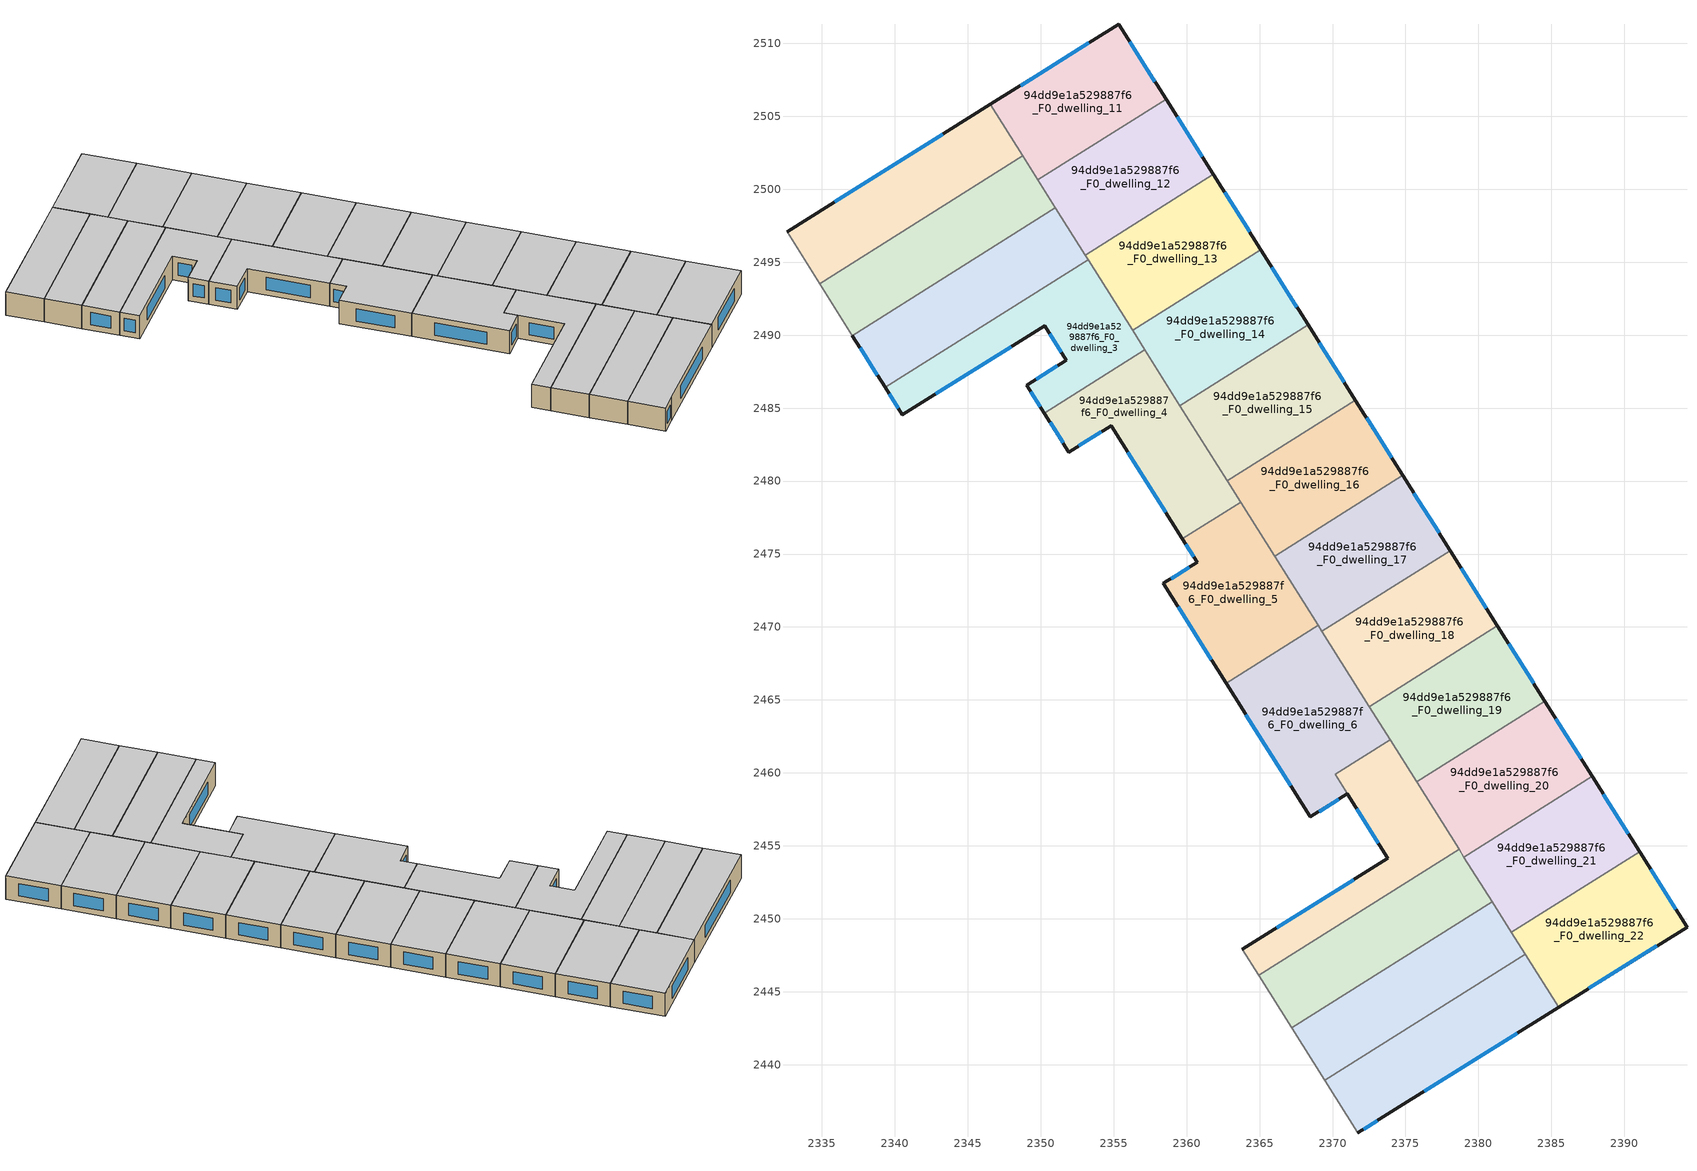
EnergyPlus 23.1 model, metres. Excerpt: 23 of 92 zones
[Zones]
94dd9e1a529887f6_F0_dwelling_0
 floor ground (EU_floor_Construction): 2346.55,2505.82 2348.77,2502.29 2334.86,2493.53 2332.61,2497.11 z0
 wall outside (EU_wall_Construction): 2346.55,2505.82 2332.61,2497.11 z0:3
 wall to 94dd9e1a529887f6_F0_dwelling_1 (EU_wall_Construction): 2334.86,2493.53 2348.77,2502.29 z0:3
 wall adiabatic (EU_wall_Construction): 2332.61,2497.11 2334.86,2493.53 z0:3
 wall to 94dd9e1a529887f6_F0_dwelling_11 (EU_wall_Construction): 2348.77,2502.29 2346.55,2505.82 z0:3
 window (EU_Window_Construction): 2343.27,2503.77 2335.88,2499.15 z0.7:2.3
 ceiling to 94dd9e1a529887f6_F1_dwelling_0 (EU_floor_Construction): 2348.77,2502.29 2346.55,2505.82 2332.61,2497.11 2334.86,2493.53 z3
94dd9e1a529887f6_F0_dwelling_1
 floor ground (EU_floor_Construction): 2348.77,2502.29 2351.01,2498.73 2337.09,2489.98 2334.86,2493.53 z0
 wall to 94dd9e1a529887f6_F0_dwelling_2 (EU_wall_Construction): 2337.09,2489.98 2351.01,2498.73 z0:3
 wall adiabatic (EU_wall_Construction): 2334.86,2493.53 2337.09,2489.98 z0:3
 wall to 94dd9e1a529887f6_F0_dwelling_12 (EU_wall_Construction): 2351.01,2498.73 2349.8,2500.65 z0:3
 wall to 94dd9e1a529887f6_F0_dwelling_11 (EU_wall_Construction): 2349.8,2500.65 2348.77,2502.28 z0:3
 ceiling to 94dd9e1a529887f6_F1_dwelling_1 (EU_floor_Construction): 2351.01,2498.73 2348.77,2502.29 2334.86,2493.53 2337.09,2489.98 z3
94dd9e1a529887f6_F0_dwelling_10
 floor ground (EU_floor_Construction): 2383.21,2447.55 2385.49,2443.93 2373.47,2436.43 2371.74,2435.32 2369.48,2438.92 z0
 wall outside (EU_wall_Construction): 2371.74,2435.32 2373.47,2436.43 2385.49,2443.93 z0:3
 wall adiabatic (EU_wall_Construction): 2369.48,2438.92 2371.74,2435.32 z0:3
 wall to 94dd9e1a529887f6_F0_dwelling_9 (EU_wall_Construction): 2383.21,2447.55 2369.48,2438.92 z0:3
 wall to 94dd9e1a529887f6_F0_dwelling_22 (EU_wall_Construction): 2385.49,2443.93 2383.21,2447.55 z0:3
 window (EU_Window_Construction): 2376.29,2438.19 2382.67,2442.17 / 2372.15,2435.58 2373.07,2436.17 z0.7:2.3
 ceiling to 94dd9e1a529887f6_F1_dwelling_10 (EU_floor_Construction): 2385.49,2443.93 2383.21,2447.55 2369.48,2438.92 2371.74,2435.32 2373.47,2436.43 z3
94dd9e1a529887f6_F0_dwelling_11
 floor ground (EU_floor_Construction): 2355.35,2511.32 2358.59,2506.18 2349.8,2500.65 2346.55,2505.82 z0
 wall outside (EU_wall_Construction): 2358.59,2506.18 2355.35,2511.32 2346.55,2505.82 z0:3
 wall to 94dd9e1a529887f6_F0_dwelling_12 (EU_wall_Construction): 2349.8,2500.65 2358.59,2506.18 z0:3
 window (EU_Window_Construction): 2353.28,2510.03 2348.61,2507.11 / 2357.83,2507.39 2356.11,2510.11 z0.7:2.3
 ceiling to 94dd9e1a529887f6_F1_dwelling_11 (EU_floor_Construction): 2358.59,2506.18 2355.35,2511.32 2346.55,2505.82 2349.8,2500.65 z3
94dd9e1a529887f6_F0_dwelling_12
 floor ground (EU_floor_Construction): 2358.59,2506.18 2361.83,2501.02 2353.04,2495.49 2349.8,2500.65 z0
 wall outside (EU_wall_Construction): 2361.83,2501.02 2358.59,2506.18 z0:3
 wall to 94dd9e1a529887f6_F0_dwelling_13 (EU_wall_Construction): 2353.04,2495.49 2361.83,2501.02 z0:3
 wall to 94dd9e1a529887f6_F0_dwelling_2 (EU_wall_Construction): 2351.01,2498.73 2353.05,2495.49 z0:3
 window (EU_Window_Construction): 2361.07,2502.23 2359.35,2504.97 z0.7:2.3
 ceiling to 94dd9e1a529887f6_F1_dwelling_12 (EU_floor_Construction): 2361.83,2501.02 2358.59,2506.18 2349.8,2500.65 2353.04,2495.49 z3
94dd9e1a529887f6_F0_dwelling_13
 floor ground (EU_floor_Construction): 2361.83,2501.02 2365.08,2495.86 2356.29,2490.33 2353.04,2495.49 z0
 wall outside (EU_wall_Construction): 2365.08,2495.86 2361.83,2501.02 z0:3
 wall to 94dd9e1a529887f6_F0_dwelling_14 (EU_wall_Construction): 2356.29,2490.33 2365.08,2495.86 z0:3
 wall to 94dd9e1a529887f6_F0_dwelling_3 (EU_wall_Construction): 2353.24,2495.18 2356.29,2490.33 z0:3
 wall to 94dd9e1a529887f6_F0_dwelling_2 (EU_wall_Construction): 2353.05,2495.49 2353.24,2495.18 z0:3
 window (EU_Window_Construction): 2364.32,2497.07 2362.6,2499.81 z0.7:2.3
 ceiling to 94dd9e1a529887f6_F1_dwelling_13 (EU_floor_Construction): 2365.08,2495.86 2361.83,2501.02 2353.04,2495.49 2356.29,2490.33 z3
94dd9e1a529887f6_F0_dwelling_14
 floor ground (EU_floor_Construction): 2365.08,2495.86 2368.32,2490.71 2359.54,2485.17 2356.29,2490.33 z0
 wall outside (EU_wall_Construction): 2368.32,2490.71 2365.08,2495.86 z0:3
 wall to 94dd9e1a529887f6_F0_dwelling_15 (EU_wall_Construction): 2359.54,2485.17 2368.32,2490.71 z0:3
 wall to 94dd9e1a529887f6_F0_dwelling_4 (EU_wall_Construction): 2357.14,2488.99 2359.54,2485.17 z0:3
 wall to 94dd9e1a529887f6_F0_dwelling_3 (EU_wall_Construction): 2356.29,2490.33 2357.14,2488.99 z0:3
 window (EU_Window_Construction): 2367.56,2491.92 2365.84,2494.65 z0.7:2.3
 ceiling to 94dd9e1a529887f6_F1_dwelling_14 (EU_floor_Construction): 2368.32,2490.71 2365.08,2495.86 2356.29,2490.33 2359.54,2485.17 z3
94dd9e1a529887f6_F0_dwelling_15
 floor ground (EU_floor_Construction): 2368.32,2490.71 2371.57,2485.55 2362.78,2480.02 2359.54,2485.17 z0
 wall outside (EU_wall_Construction): 2371.57,2485.55 2368.32,2490.71 z0:3
 wall to 94dd9e1a529887f6_F0_dwelling_16 (EU_wall_Construction): 2362.78,2480.02 2371.57,2485.55 z0:3
 wall to 94dd9e1a529887f6_F0_dwelling_4 (EU_wall_Construction): 2359.54,2485.17 2362.78,2480.02 z0:3
 window (EU_Window_Construction): 2370.81,2486.76 2369.09,2489.5 z0.7:2.3
 ceiling to 94dd9e1a529887f6_F1_dwelling_15 (EU_floor_Construction): 2371.57,2485.55 2368.32,2490.71 2359.54,2485.17 2362.78,2480.02 z3
94dd9e1a529887f6_F0_dwelling_16
 floor ground (EU_floor_Construction): 2371.57,2485.55 2374.82,2480.39 2366.03,2474.86 2362.78,2480.02 z0
 wall outside (EU_wall_Construction): 2374.82,2480.39 2371.57,2485.55 z0:3
 wall to 94dd9e1a529887f6_F0_dwelling_17 (EU_wall_Construction): 2366.03,2474.86 2374.82,2480.39 z0:3
 wall to 94dd9e1a529887f6_F0_dwelling_5 (EU_wall_Construction): 2363.7,2478.55 2366.03,2474.86 z0:3
 wall to 94dd9e1a529887f6_F0_dwelling_4 (EU_wall_Construction): 2362.78,2480.02 2363.7,2478.55 z0:3
 window (EU_Window_Construction): 2374.05,2481.6 2372.33,2484.34 z0.7:2.3
 ceiling to 94dd9e1a529887f6_F1_dwelling_16 (EU_floor_Construction): 2374.82,2480.39 2371.57,2485.55 2362.78,2480.02 2366.03,2474.86 z3
94dd9e1a529887f6_F0_dwelling_17
 floor ground (EU_floor_Construction): 2374.82,2480.39 2378.06,2475.23 2369.27,2469.7 2366.03,2474.86 z0
 wall outside (EU_wall_Construction): 2378.06,2475.23 2374.82,2480.39 z0:3
 wall to 94dd9e1a529887f6_F0_dwelling_18 (EU_wall_Construction): 2369.27,2469.7 2378.06,2475.23 z0:3
 wall to 94dd9e1a529887f6_F0_dwelling_6 (EU_wall_Construction): 2369.01,2470.12 2369.27,2469.7 z0:3
 wall to 94dd9e1a529887f6_F0_dwelling_5 (EU_wall_Construction): 2366.03,2474.86 2369.01,2470.12 z0:3
 window (EU_Window_Construction): 2377.3,2476.44 2375.58,2479.18 z0.7:2.3
 ceiling to 94dd9e1a529887f6_F1_dwelling_17 (EU_floor_Construction): 2378.06,2475.23 2374.82,2480.39 2366.03,2474.86 2369.27,2469.7 z3
94dd9e1a529887f6_F0_dwelling_18
 floor ground (EU_floor_Construction): 2378.06,2475.23 2381.31,2470.08 2372.52,2464.55 2369.27,2469.7 z0
 wall outside (EU_wall_Construction): 2381.31,2470.08 2378.06,2475.23 z0:3
 wall to 94dd9e1a529887f6_F0_dwelling_19 (EU_wall_Construction): 2372.52,2464.55 2381.31,2470.08 z0:3
 wall to 94dd9e1a529887f6_F0_dwelling_6 (EU_wall_Construction): 2369.27,2469.7 2372.52,2464.55 z0:3
 window (EU_Window_Construction): 2380.54,2471.29 2378.82,2474.02 z0.7:2.3
 ceiling to 94dd9e1a529887f6_F1_dwelling_18 (EU_floor_Construction): 2381.31,2470.08 2378.06,2475.23 2369.27,2469.7 2372.52,2464.55 z3
94dd9e1a529887f6_F0_dwelling_19
 floor ground (EU_floor_Construction): 2381.31,2470.08 2384.55,2464.92 2375.76,2459.39 2372.52,2464.55 z0
 wall outside (EU_wall_Construction): 2384.55,2464.92 2381.31,2470.08 z0:3
 wall to 94dd9e1a529887f6_F0_dwelling_20 (EU_wall_Construction): 2375.76,2459.39 2384.55,2464.92 z0:3
 wall to 94dd9e1a529887f6_F0_dwelling_7 (EU_wall_Construction): 2373.95,2462.27 2375.76,2459.39 z0:3
 wall to 94dd9e1a529887f6_F0_dwelling_6 (EU_wall_Construction): 2372.52,2464.55 2373.95,2462.27 z0:3
 window (EU_Window_Construction): 2383.79,2466.13 2382.07,2468.87 z0.7:2.3
 ceiling to 94dd9e1a529887f6_F1_dwelling_19 (EU_floor_Construction): 2384.55,2464.92 2381.31,2470.08 2372.52,2464.55 2375.76,2459.39 z3
94dd9e1a529887f6_F0_dwelling_2
 floor ground (EU_floor_Construction): 2351.01,2498.73 2353.24,2495.18 2339.33,2486.42 2337.09,2489.98 z0
 wall outside (EU_wall_Construction): 2337.09,2489.98 2339.33,2486.42 z0:3
 wall to 94dd9e1a529887f6_F0_dwelling_3 (EU_wall_Construction): 2339.33,2486.42 2353.24,2495.18 z0:3
 window (EU_Window_Construction): 2337.62,2489.14 2338.8,2487.26 z0.7:2.3
 ceiling to 94dd9e1a529887f6_F1_dwelling_2 (EU_floor_Construction): 2353.24,2495.18 2351.01,2498.73 2337.09,2489.98 2339.33,2486.42 z3
94dd9e1a529887f6_F0_dwelling_20
 floor ground (EU_floor_Construction): 2384.55,2464.92 2387.8,2459.76 2379.01,2454.23 2375.76,2459.39 z0
 wall outside (EU_wall_Construction): 2387.8,2459.76 2384.55,2464.92 z0:3
 wall to 94dd9e1a529887f6_F0_dwelling_21 (EU_wall_Construction): 2379.01,2454.23 2387.8,2459.76 z0:3
 wall to 94dd9e1a529887f6_F0_dwelling_8 (EU_wall_Construction): 2378.68,2454.76 2379.01,2454.23 z0:3
 wall to 94dd9e1a529887f6_F0_dwelling_7 (EU_wall_Construction): 2375.76,2459.39 2378.68,2454.76 z0:3
 window (EU_Window_Construction): 2387.03,2460.97 2385.31,2463.71 z0.7:2.3
 ceiling to 94dd9e1a529887f6_F1_dwelling_20 (EU_floor_Construction): 2387.8,2459.76 2384.55,2464.92 2375.76,2459.39 2379.01,2454.23 z3
94dd9e1a529887f6_F0_dwelling_21
 floor ground (EU_floor_Construction): 2387.8,2459.76 2391.04,2454.61 2382.25,2449.07 2379.01,2454.23 z0
 wall outside (EU_wall_Construction): 2391.04,2454.61 2387.8,2459.76 z0:3
 wall to 94dd9e1a529887f6_F0_dwelling_22 (EU_wall_Construction): 2382.25,2449.07 2391.04,2454.61 z0:3
 wall to 94dd9e1a529887f6_F0_dwelling_9 (EU_wall_Construction): 2380.94,2451.16 2382.25,2449.07 z0:3
 wall to 94dd9e1a529887f6_F0_dwelling_8 (EU_wall_Construction): 2379.01,2454.23 2380.94,2451.16 z0:3
 window (EU_Window_Construction): 2390.28,2455.82 2388.56,2458.55 z0.7:2.3
 ceiling to 94dd9e1a529887f6_F1_dwelling_21 (EU_floor_Construction): 2391.04,2454.61 2387.8,2459.76 2379.01,2454.23 2382.25,2449.07 z3
94dd9e1a529887f6_F0_dwelling_22
 floor ground (EU_floor_Construction): 2391.04,2454.61 2394.3,2449.43 2385.49,2443.93 2382.25,2449.07 z0
 wall outside (EU_wall_Construction): 2385.49,2443.93 2394.3,2449.43 2391.04,2454.61 z0:3
 wall to 94dd9e1a529887f6_F0_dwelling_9 (EU_wall_Construction): 2382.25,2449.07 2383.21,2447.55 z0:3
 window (EU_Window_Construction): 2393.53,2450.65 2391.81,2453.39 / 2387.56,2445.22 2392.23,2448.14 z0.7:2.3
 ceiling to 94dd9e1a529887f6_F1_dwelling_22 (EU_floor_Construction): 2394.3,2449.43 2391.04,2454.61 2382.25,2449.07 2385.49,2443.93 z3
94dd9e1a529887f6_F0_dwelling_3
 floor ground (EU_floor_Construction): 2353.24,2495.18 2357.14,2488.99 2350.25,2484.66 2349.04,2486.58 2351.76,2488.29 2350.28,2490.65 2340.51,2484.54 2339.33,2486.42 z0
 wall outside (EU_wall_Construction): 2339.33,2486.42 2340.51,2484.54 2350.28,2490.65 2351.76,2488.29 2349.04,2486.58 2350.25,2484.66 z0:3
 wall to 94dd9e1a529887f6_F0_dwelling_4 (EU_wall_Construction): 2350.25,2484.66 2357.14,2488.99 z0:3
 window (EU_Window_Construction): 2342.8,2485.98 2347.98,2489.22 / 2339.61,2485.98 2340.23,2484.99 / 2349.32,2486.13 2349.96,2485.11 / 2351.12,2487.89 2349.68,2486.98 / 2350.62,2490.1 2351.41,2488.85 z0.7:2.3
 ceiling to 94dd9e1a529887f6_F1_dwelling_3 (EU_floor_Construction): 2357.14,2488.99 2353.24,2495.18 2339.33,2486.42 2340.51,2484.54 2350.28,2490.65 2351.76,2488.29 2349.04,2486.58 2350.25,2484.66 z3
94dd9e1a529887f6_F0_dwelling_4
 floor ground (EU_floor_Construction): 2357.14,2488.99 2363.7,2478.55 2359.71,2476.04 2354.83,2483.79 2351.93,2481.98 2350.25,2484.66 z0
 wall outside (EU_wall_Construction): 2350.25,2484.66 2351.93,2481.98 2354.83,2483.79 2359.71,2476.04 z0:3
 wall to 94dd9e1a529887f6_F0_dwelling_5 (EU_wall_Construction): 2359.71,2476.04 2363.7,2478.55 z0:3
 window (EU_Window_Construction): 2355.97,2481.97 2358.56,2477.86 / 2352.61,2482.41 2354.15,2483.37 / 2350.64,2484.03 2351.53,2482.61 z0.7:2.3
 ceiling to 94dd9e1a529887f6_F1_dwelling_4 (EU_floor_Construction): 2363.7,2478.55 2357.14,2488.99 2350.25,2484.66 2351.93,2481.98 2354.83,2483.79 2359.71,2476.04 z3
94dd9e1a529887f6_F0_dwelling_5
 floor ground (EU_floor_Construction): 2363.7,2478.55 2369.01,2470.12 2362.71,2466.15 2358.41,2472.98 2360.72,2474.43 2359.71,2476.04 z0
 wall outside (EU_wall_Construction): 2359.71,2476.04 2360.72,2474.43 2358.41,2472.98 2362.71,2466.15 z0:3
 wall to 94dd9e1a529887f6_F0_dwelling_6 (EU_wall_Construction): 2362.71,2466.15 2369.01,2470.12 z0:3
 window (EU_Window_Construction): 2359.42,2471.38 2361.7,2467.76 / 2360.18,2474.09 2358.95,2473.32 / 2359.95,2475.66 2360.48,2474.8 z0.7:2.3
 ceiling to 94dd9e1a529887f6_F1_dwelling_5 (EU_floor_Construction): 2369.01,2470.12 2363.7,2478.55 2359.71,2476.04 2360.72,2474.43 2358.41,2472.98 2362.71,2466.15 z3
94dd9e1a529887f6_F0_dwelling_6
 floor ground (EU_floor_Construction): 2369.01,2470.12 2373.95,2462.27 2370.19,2459.91 2373.79,2454.15 2371.02,2458.57 2368.48,2456.98 2362.71,2466.15 z0
 wall outside (EU_wall_Construction): 2362.71,2466.15 2368.48,2456.98 2371.02,2458.57 2373.79,2454.15 z0:3; 2373.79,2454.15,3 2373.79,2454.15,0 2373.79,2454.16,0
 wall to 94dd9e1a529887f6_F0_dwelling_7 (EU_wall_Construction): 2373.79,2454.16 2370.19,2459.91 2373.95,2462.27 z0:3
 window (EU_Window_Construction): 2371.67,2457.53 2373.14,2455.19 / 2369.08,2457.35 2370.43,2458.2 / 2364.06,2464 2367.13,2459.13 z0.7:2.3
 ceiling to 94dd9e1a529887f6_F1_dwelling_6 (EU_floor_Construction): 2373.79,2454.16 2370.19,2459.91 2373.95,2462.27 2369.01,2470.12 2362.71,2466.15 2368.48,2456.98 2371.02,2458.57 2373.79,2454.15 z3
94dd9e1a529887f6_F0_dwelling_7
 floor ground (EU_floor_Construction): 2373.95,2462.27 2378.68,2454.76 2364.95,2446.12 2363.82,2447.92 2373.79,2454.16 2370.19,2459.91 z0
 wall outside (EU_wall_Construction): 2373.79,2454.15 2363.82,2447.92 z0:3
 wall to 94dd9e1a529887f6_F0_dwelling_8 (EU_wall_Construction): 2364.95,2446.12 2378.68,2454.76 z0:3
 wall adiabatic (EU_wall_Construction): 2363.82,2447.92 2364.95,2446.12 z0:3
 window (EU_Window_Construction): 2371.45,2452.69 2366.16,2449.38 z0.7:2.3
 ceiling to 94dd9e1a529887f6_F1_dwelling_7 (EU_floor_Construction): 2378.68,2454.76 2373.95,2462.27 2370.19,2459.91 2373.79,2454.16 2363.82,2447.92 2364.95,2446.12 z3
94dd9e1a529887f6_F0_dwelling_8
 floor ground (EU_floor_Construction): 2378.68,2454.76 2380.94,2451.16 2367.22,2442.52 2364.95,2446.12 z0
 wall to 94dd9e1a529887f6_F0_dwelling_9 (EU_wall_Construction): 2367.22,2442.52 2380.94,2451.16 z0:3
 wall adiabatic (EU_wall_Construction): 2364.95,2446.12 2367.22,2442.52 z0:3
 ceiling to 94dd9e1a529887f6_F1_dwelling_8 (EU_floor_Construction): 2380.94,2451.16 2378.68,2454.76 2364.95,2446.12 2367.22,2442.52 z3
94dd9e1a529887f6_F0_dwelling_9
 floor ground (EU_floor_Construction): 2380.94,2451.16 2383.21,2447.55 2369.48,2438.92 2367.22,2442.52 z0
 wall adiabatic (EU_wall_Construction): 2367.22,2442.52 2369.48,2438.92 z0:3
 ceiling to 94dd9e1a529887f6_F1_dwelling_9 (EU_floor_Construction): 2383.21,2447.55 2380.94,2451.16 2367.22,2442.52 2369.48,2438.92 z3
[Building]
EU S2 Campaign: North Axis=0; Terrain=City; Solar Distribution=FullExterior
[Site:Location]
Budapest.Ferenc.Liszt.Intl.AP: Latitude=47.437; Longitude=19.256; Time Zone=1; Elevation=185
[SizingPeriod:WeatherFileDays]
AnnualSizingPeriod: Begin Month=1; Begin Day of Month=1; End Month=12; End Day of Month=31; Day of Week for Start Day=Monday; Use Weather File Daylight Saving Period=No; Use Weather File Rain and Snow Indicators=No
[MATERIAL]
EU_InternalMass_Material: Roughness=MediumRough; Thickness=0.1; Conductivity=1; Density=1800; Specific Heat=900; Thermal Absorptance=0.9; Solar Absorptance=0.7; Visible Absorptance=0.7
[MATERIAL:NOMASS] Roughness=MediumRough; Thermal Absorptance=0.9; Solar Absorptance=0.7; Visible Absorptance=0.7
Name | Thermal Resistance
EU_wall_NoMass | 0.832559
EU_floor_NoMass | 0.872794
[WINDOWMATERIAL:SIMPLEGLAZINGSYSTEM]
EU_Window_SimpleGlazing: UFactor=2.79869; Solar Heat Gain Coefficient=0.75; Visible Transmittance=0.75
[CONSTRUCTION]
EU_wall_Construction: EU_wall_NoMass
EU_floor_Construction: EU_floor_NoMass
EU_Window_Construction: EU_Window_SimpleGlazing
EU_InternalMass_Construction: EU_InternalMass_Material
[ZONE] Type=1; Multiplier=1; Ceiling Height=autocalculate; Floor Area=autocalculate; Part of Total Floor Area=Yes
Name | Volume
94dd9e1a529887f6_F0_dwelling_0 | 207.05
94dd9e1a529887f6_F0_dwelling_1 | 207.094
94dd9e1a529887f6_F0_dwelling_10 | 207.041
94dd9e1a529887f6_F0_dwelling_11 | 189.806
94dd9e1a529887f6_F0_dwelling_12; 94dd9e1a529887f6_F0_dwelling_13; 94dd9e1a529887f6_F0_dwelling_14; 94dd9e1a529887f6_F0_dwelling_18; 94dd9e1a529887f6_F0_dwelling_20; 94dd9e1a529887f6_F0_dwelling_21 | 189.828
94dd9e1a529887f6_F0_dwelling_15 | 189.785
94dd9e1a529887f6_F0_dwelling_16 | 189.836
94dd9e1a529887f6_F0_dwelling_17 | 189.809
94dd9e1a529887f6_F0_dwelling_19 | 189.819
94dd9e1a529887f6_F0_dwelling_2 | 207.069
94dd9e1a529887f6_F0_dwelling_22 | 189.812
94dd9e1a529887f6_F0_dwelling_3 | 207.04
94dd9e1a529887f6_F0_dwelling_4 | 207.059
94dd9e1a529887f6_F0_dwelling_5 | 207.07
94dd9e1a529887f6_F0_dwelling_6 | 221.274
94dd9e1a529887f6_F0_dwelling_7 | 192.786
94dd9e1a529887f6_F0_dwelling_8 | 207.08
94dd9e1a529887f6_F0_dwelling_9 | 207.063
[INTERNALMASS] Construction=EU_InternalMass_Construction
Name | Zone or ZoneList | Surface Area
94dd9e1a529887f6_F0_dwelling_0_EU_InternalMass | 94dd9e1a529887f6_F0_dwelling_0 | 69.0164
94dd9e1a529887f6_F0_dwelling_1_EU_InternalMass | 94dd9e1a529887f6_F0_dwelling_1 | 69.0314
94dd9e1a529887f6_F0_dwelling_2_EU_InternalMass | 94dd9e1a529887f6_F0_dwelling_2 | 69.023
94dd9e1a529887f6_F0_dwelling_3_EU_InternalMass | 94dd9e1a529887f6_F0_dwelling_3 | 69.013
94dd9e1a529887f6_F0_dwelling_4_EU_InternalMass | 94dd9e1a529887f6_F0_dwelling_4 | 69.0197
94dd9e1a529887f6_F0_dwelling_5_EU_InternalMass | 94dd9e1a529887f6_F0_dwelling_5 | 69.0231
94dd9e1a529887f6_F0_dwelling_6_EU_InternalMass | 94dd9e1a529887f6_F0_dwelling_6 | 73.7763
94dd9e1a529887f6_F0_dwelling_7_EU_InternalMass | 94dd9e1a529887f6_F0_dwelling_7 | 64.2572
94dd9e1a529887f6_F0_dwelling_8_EU_InternalMass | 94dd9e1a529887f6_F0_dwelling_8 | 69.0266
94dd9e1a529887f6_F0_dwelling_9_EU_InternalMass | 94dd9e1a529887f6_F0_dwelling_9 | 69.0209
94dd9e1a529887f6_F0_dwelling_10_EU_InternalMass | 94dd9e1a529887f6_F0_dwelling_10 | 69.0137
94dd9e1a529887f6_F0_dwelling_11_EU_InternalMass | 94dd9e1a529887f6_F0_dwelling_11 | 63.2688
94dd9e1a529887f6_F0_dwelling_12_EU_InternalMass | 94dd9e1a529887f6_F0_dwelling_12 | 63.2759
94dd9e1a529887f6_F0_dwelling_13_EU_InternalMass | 94dd9e1a529887f6_F0_dwelling_13 | 63.2759
94dd9e1a529887f6_F0_dwelling_14_EU_InternalMass | 94dd9e1a529887f6_F0_dwelling_14 | 63.2759
94dd9e1a529887f6_F0_dwelling_15_EU_InternalMass | 94dd9e1a529887f6_F0_dwelling_15 | 63.2618
94dd9e1a529887f6_F0_dwelling_16_EU_InternalMass | 94dd9e1a529887f6_F0_dwelling_16 | 63.2787
94dd9e1a529887f6_F0_dwelling_17_EU_InternalMass | 94dd9e1a529887f6_F0_dwelling_17 | 63.2699
94dd9e1a529887f6_F0_dwelling_18_EU_InternalMass | 94dd9e1a529887f6_F0_dwelling_18 | 63.2759
94dd9e1a529887f6_F0_dwelling_19_EU_InternalMass | 94dd9e1a529887f6_F0_dwelling_19 | 63.273
94dd9e1a529887f6_F0_dwelling_20_EU_InternalMass | 94dd9e1a529887f6_F0_dwelling_20 | 63.2759
94dd9e1a529887f6_F0_dwelling_21_EU_InternalMass | 94dd9e1a529887f6_F0_dwelling_21 | 63.2759
94dd9e1a529887f6_F0_dwelling_22_EU_InternalMass | 94dd9e1a529887f6_F0_dwelling_22 | 63.2707
[OTHEREQUIPMENT] Fuel Type=Electricity; Design Level Calculation Method=Watts/Area; Power per Zone Floor Area=1; Fraction Latent=0; Fraction Radiant=0; Fraction Lost=0; Carbon Dioxide Generation Rate=0; EndUse Subcategory=EU_Step8_InternalGains
Name | Zone or ZoneList or Space or SpaceList | Schedule
EU_Step8_InternalGain_94dd9e1a529887f6_F0_dwelling_0_f000 | 94dd9e1a529887f6_F0_dwelling_0 | EU_Step8_GainSchedule_94dd9e1a529887f6_F0_dwelling_0_f000
EU_Step8_InternalGain_94dd9e1a529887f6_F0_dwelling_1_f000 | 94dd9e1a529887f6_F0_dwelling_1 | EU_Step8_GainSchedule_94dd9e1a529887f6_F0_dwelling_1_f000
EU_Step8_InternalGain_94dd9e1a529887f6_F0_dwelling_2_f000 | 94dd9e1a529887f6_F0_dwelling_2 | EU_Step8_GainSchedule_94dd9e1a529887f6_F0_dwelling_2_f000
EU_Step8_InternalGain_94dd9e1a529887f6_F0_dwelling_3_f000 | 94dd9e1a529887f6_F0_dwelling_3 | EU_Step8_GainSchedule_94dd9e1a529887f6_F0_dwelling_3_f000
EU_Step8_InternalGain_94dd9e1a529887f6_F0_dwelling_4_f000 | 94dd9e1a529887f6_F0_dwelling_4 | EU_Step8_GainSchedule_94dd9e1a529887f6_F0_dwelling_4_f000
EU_Step8_InternalGain_94dd9e1a529887f6_F0_dwelling_5_f000 | 94dd9e1a529887f6_F0_dwelling_5 | EU_Step8_GainSchedule_94dd9e1a529887f6_F0_dwelling_5_f000
EU_Step8_InternalGain_94dd9e1a529887f6_F0_dwelling_6_f000 | 94dd9e1a529887f6_F0_dwelling_6 | EU_Step8_GainSchedule_94dd9e1a529887f6_F0_dwelling_6_f000
EU_Step8_InternalGain_94dd9e1a529887f6_F0_dwelling_7_f000 | 94dd9e1a529887f6_F0_dwelling_7 | EU_Step8_GainSchedule_94dd9e1a529887f6_F0_dwelling_7_f000
EU_Step8_InternalGain_94dd9e1a529887f6_F0_dwelling_8_f000 | 94dd9e1a529887f6_F0_dwelling_8 | EU_Step8_GainSchedule_94dd9e1a529887f6_F0_dwelling_8_f000
EU_Step8_InternalGain_94dd9e1a529887f6_F0_dwelling_9_f000 | 94dd9e1a529887f6_F0_dwelling_9 | EU_Step8_GainSchedule_94dd9e1a529887f6_F0_dwelling_9_f000
EU_Step8_InternalGain_94dd9e1a529887f6_F0_dwelling_10_f000 | 94dd9e1a529887f6_F0_dwelling_10 | EU_Step8_GainSchedule_94dd9e1a529887f6_F0_dwelling_10_f000
EU_Step8_InternalGain_94dd9e1a529887f6_F0_dwelling_11_f000 | 94dd9e1a529887f6_F0_dwelling_11 | EU_Step8_GainSchedule_94dd9e1a529887f6_F0_dwelling_11_f000
EU_Step8_InternalGain_94dd9e1a529887f6_F0_dwelling_12_f000 | 94dd9e1a529887f6_F0_dwelling_12 | EU_Step8_GainSchedule_94dd9e1a529887f6_F0_dwelling_12_f000
EU_Step8_InternalGain_94dd9e1a529887f6_F0_dwelling_13_f000 | 94dd9e1a529887f6_F0_dwelling_13 | EU_Step8_GainSchedule_94dd9e1a529887f6_F0_dwelling_13_f000
EU_Step8_InternalGain_94dd9e1a529887f6_F0_dwelling_14_f000 | 94dd9e1a529887f6_F0_dwelling_14 | EU_Step8_GainSchedule_94dd9e1a529887f6_F0_dwelling_14_f000
EU_Step8_InternalGain_94dd9e1a529887f6_F0_dwelling_15_f000 | 94dd9e1a529887f6_F0_dwelling_15 | EU_Step8_GainSchedule_94dd9e1a529887f6_F0_dwelling_15_f000
EU_Step8_InternalGain_94dd9e1a529887f6_F0_dwelling_16_f000 | 94dd9e1a529887f6_F0_dwelling_16 | EU_Step8_GainSchedule_94dd9e1a529887f6_F0_dwelling_16_f000
EU_Step8_InternalGain_94dd9e1a529887f6_F0_dwelling_17_f000 | 94dd9e1a529887f6_F0_dwelling_17 | EU_Step8_GainSchedule_94dd9e1a529887f6_F0_dwelling_17_f000
EU_Step8_InternalGain_94dd9e1a529887f6_F0_dwelling_18_f000 | 94dd9e1a529887f6_F0_dwelling_18 | EU_Step8_GainSchedule_94dd9e1a529887f6_F0_dwelling_18_f000
EU_Step8_InternalGain_94dd9e1a529887f6_F0_dwelling_19_f000 | 94dd9e1a529887f6_F0_dwelling_19 | EU_Step8_GainSchedule_94dd9e1a529887f6_F0_dwelling_19_f000
EU_Step8_InternalGain_94dd9e1a529887f6_F0_dwelling_20_f000 | 94dd9e1a529887f6_F0_dwelling_20 | EU_Step8_GainSchedule_94dd9e1a529887f6_F0_dwelling_20_f000
EU_Step8_InternalGain_94dd9e1a529887f6_F0_dwelling_21_f000 | 94dd9e1a529887f6_F0_dwelling_21 | EU_Step8_GainSchedule_94dd9e1a529887f6_F0_dwelling_21_f000
EU_Step8_InternalGain_94dd9e1a529887f6_F0_dwelling_22_f000 | 94dd9e1a529887f6_F0_dwelling_22 | EU_Step8_GainSchedule_94dd9e1a529887f6_F0_dwelling_22_f000
[ZONEVENTILATION:DESIGNFLOWRATE] Schedule=EU_AlwaysOn; Design Flow Rate Calculation Method=AirChanges/Hour; Air Changes per Hour=0.475469; Ventilation Type=Natural; Fan Pressure Rise=0; Fan Total Efficiency=1; Constant Term Coefficient=1; Temperature Term Coefficient=0; Velocity Term Coefficient=0; Velocity Squared Term Coefficient=0; Minimum Indoor Temperature=-100; Maximum Indoor Temperature=100; Delta Temperature=-100; Minimum Outdoor Temperature=-100; Maximum Outdoor Temperature=100; Maximum Wind Speed=40
Name | Zone or ZoneList or Space or SpaceList
EU_ConstantAir_94dd9e1a529887f6_F0_dwelling_0 | 94dd9e1a529887f6_F0_dwelling_0
EU_ConstantAir_94dd9e1a529887f6_F0_dwelling_1 | 94dd9e1a529887f6_F0_dwelling_1
EU_ConstantAir_94dd9e1a529887f6_F0_dwelling_2 | 94dd9e1a529887f6_F0_dwelling_2
EU_ConstantAir_94dd9e1a529887f6_F0_dwelling_3 | 94dd9e1a529887f6_F0_dwelling_3
EU_ConstantAir_94dd9e1a529887f6_F0_dwelling_4 | 94dd9e1a529887f6_F0_dwelling_4
EU_ConstantAir_94dd9e1a529887f6_F0_dwelling_5 | 94dd9e1a529887f6_F0_dwelling_5
EU_ConstantAir_94dd9e1a529887f6_F0_dwelling_6 | 94dd9e1a529887f6_F0_dwelling_6
EU_ConstantAir_94dd9e1a529887f6_F0_dwelling_7 | 94dd9e1a529887f6_F0_dwelling_7
EU_ConstantAir_94dd9e1a529887f6_F0_dwelling_8 | 94dd9e1a529887f6_F0_dwelling_8
EU_ConstantAir_94dd9e1a529887f6_F0_dwelling_9 | 94dd9e1a529887f6_F0_dwelling_9
EU_ConstantAir_94dd9e1a529887f6_F0_dwelling_10 | 94dd9e1a529887f6_F0_dwelling_10
EU_ConstantAir_94dd9e1a529887f6_F0_dwelling_11 | 94dd9e1a529887f6_F0_dwelling_11
EU_ConstantAir_94dd9e1a529887f6_F0_dwelling_12 | 94dd9e1a529887f6_F0_dwelling_12
EU_ConstantAir_94dd9e1a529887f6_F0_dwelling_13 | 94dd9e1a529887f6_F0_dwelling_13
EU_ConstantAir_94dd9e1a529887f6_F0_dwelling_14 | 94dd9e1a529887f6_F0_dwelling_14
EU_ConstantAir_94dd9e1a529887f6_F0_dwelling_15 | 94dd9e1a529887f6_F0_dwelling_15
EU_ConstantAir_94dd9e1a529887f6_F0_dwelling_16 | 94dd9e1a529887f6_F0_dwelling_16
EU_ConstantAir_94dd9e1a529887f6_F0_dwelling_17 | 94dd9e1a529887f6_F0_dwelling_17
EU_ConstantAir_94dd9e1a529887f6_F0_dwelling_18 | 94dd9e1a529887f6_F0_dwelling_18
EU_ConstantAir_94dd9e1a529887f6_F0_dwelling_19 | 94dd9e1a529887f6_F0_dwelling_19
EU_ConstantAir_94dd9e1a529887f6_F0_dwelling_20 | 94dd9e1a529887f6_F0_dwelling_20
EU_ConstantAir_94dd9e1a529887f6_F0_dwelling_21 | 94dd9e1a529887f6_F0_dwelling_21
EU_ConstantAir_94dd9e1a529887f6_F0_dwelling_22 | 94dd9e1a529887f6_F0_dwelling_22
[HVACTEMPLATE:THERMOSTAT] Constant Heating Setpoint=20; Constant Cooling Setpoint=50
EU_HeatOnly_94dd9e1a529887f6_F0_dwelling_0; EU_HeatOnly_94dd9e1a529887f6_F0_dwelling_1; EU_HeatOnly_94dd9e1a529887f6_F0_dwelling_2; EU_HeatOnly_94dd9e1a529887f6_F0_dwelling_3; EU_HeatOnly_94dd9e1a529887f6_F0_dwelling_4; EU_HeatOnly_94dd9e1a529887f6_F0_dwelling_5; EU_HeatOnly_94dd9e1a529887f6_F0_dwelling_6; EU_HeatOnly_94dd9e1a529887f6_F0_dwelling_7; EU_HeatOnly_94dd9e1a529887f6_F0_dwelling_8; EU_HeatOnly_94dd9e1a529887f6_F0_dwelling_9; EU_HeatOnly_94dd9e1a529887f6_F0_dwelling_10; EU_HeatOnly_94dd9e1a529887f6_F0_dwelling_11; EU_HeatOnly_94dd9e1a529887f6_F0_dwelling_12; EU_HeatOnly_94dd9e1a529887f6_F0_dwelling_13; EU_HeatOnly_94dd9e1a529887f6_F0_dwelling_14; EU_HeatOnly_94dd9e1a529887f6_F0_dwelling_15; EU_HeatOnly_94dd9e1a529887f6_F0_dwelling_16; EU_HeatOnly_94dd9e1a529887f6_F0_dwelling_17; EU_HeatOnly_94dd9e1a529887f6_F0_dwelling_18; EU_HeatOnly_94dd9e1a529887f6_F0_dwelling_19; EU_HeatOnly_94dd9e1a529887f6_F0_dwelling_20; EU_HeatOnly_94dd9e1a529887f6_F0_dwelling_21; EU_HeatOnly_94dd9e1a529887f6_F0_dwelling_22; EU_HeatOnly_94dd9e1a529887f6_F1_dwelling_0; EU_HeatOnly_94dd9e1a529887f6_F1_dwelling_1; EU_HeatOnly_94dd9e1a529887f6_F1_dwelling_2; EU_HeatOnly_94dd9e1a529887f6_F1_dwelling_3; EU_HeatOnly_94dd9e1a529887f6_F1_dwelling_4; EU_HeatOnly_94dd9e1a529887f6_F1_dwelling_5; EU_HeatOnly_94dd9e1a529887f6_F1_dwelling_6; EU_HeatOnly_94dd9e1a529887f6_F1_dwelling_7; EU_HeatOnly_94dd9e1a529887f6_F1_dwelling_8; EU_HeatOnly_94dd9e1a529887f6_F1_dwelling_9; EU_HeatOnly_94dd9e1a529887f6_F1_dwelling_10; EU_HeatOnly_94dd9e1a529887f6_F1_dwelling_11; EU_HeatOnly_94dd9e1a529887f6_F1_dwelling_12; EU_HeatOnly_94dd9e1a529887f6_F1_dwelling_13; EU_HeatOnly_94dd9e1a529887f6_F1_dwelling_14; EU_HeatOnly_94dd9e1a529887f6_F1_dwelling_15; EU_HeatOnly_94dd9e1a529887f6_F1_dwelling_16; EU_HeatOnly_94dd9e1a529887f6_F1_dwelling_17; EU_HeatOnly_94dd9e1a529887f6_F1_dwelling_18; EU_HeatOnly_94dd9e1a529887f6_F1_dwelling_19; EU_HeatOnly_94dd9e1a529887f6_F1_dwelling_20; EU_HeatOnly_94dd9e1a529887f6_F1_dwelling_21; EU_HeatOnly_94dd9e1a529887f6_F1_dwelling_22; EU_HeatOnly_94dd9e1a529887f6_F2_dwelling_0; EU_HeatOnly_94dd9e1a529887f6_F2_dwelling_1; EU_HeatOnly_94dd9e1a529887f6_F2_dwelling_2; EU_HeatOnly_94dd9e1a529887f6_F2_dwelling_3; EU_HeatOnly_94dd9e1a529887f6_F2_dwelling_4; EU_HeatOnly_94dd9e1a529887f6_F2_dwelling_5; EU_HeatOnly_94dd9e1a529887f6_F2_dwelling_6; EU_HeatOnly_94dd9e1a529887f6_F2_dwelling_7; EU_HeatOnly_94dd9e1a529887f6_F2_dwelling_8; EU_HeatOnly_94dd9e1a529887f6_F2_dwelling_9; EU_HeatOnly_94dd9e1a529887f6_F2_dwelling_10; EU_HeatOnly_94dd9e1a529887f6_F2_dwelling_11; EU_HeatOnly_94dd9e1a529887f6_F2_dwelling_12; EU_HeatOnly_94dd9e1a529887f6_F2_dwelling_13; EU_HeatOnly_94dd9e1a529887f6_F2_dwelling_14; EU_HeatOnly_94dd9e1a529887f6_F2_dwelling_15; EU_HeatOnly_94dd9e1a529887f6_F2_dwelling_16; EU_HeatOnly_94dd9e1a529887f6_F2_dwelling_17; EU_HeatOnly_94dd9e1a529887f6_F2_dwelling_18; EU_HeatOnly_94dd9e1a529887f6_F2_dwelling_19; EU_HeatOnly_94dd9e1a529887f6_F2_dwelling_20; EU_HeatOnly_94dd9e1a529887f6_F2_dwelling_21; EU_HeatOnly_94dd9e1a529887f6_F2_dwelling_22; EU_HeatOnly_94dd9e1a529887f6_F3_dwelling_0; EU_HeatOnly_94dd9e1a529887f6_F3_dwelling_1; EU_HeatOnly_94dd9e1a529887f6_F3_dwelling_2; EU_HeatOnly_94dd9e1a529887f6_F3_dwelling_3; EU_HeatOnly_94dd9e1a529887f6_F3_dwelling_4; EU_HeatOnly_94dd9e1a529887f6_F3_dwelling_5; EU_HeatOnly_94dd9e1a529887f6_F3_dwelling_6; EU_HeatOnly_94dd9e1a529887f6_F3_dwelling_7; EU_HeatOnly_94dd9e1a529887f6_F3_dwelling_8; EU_HeatOnly_94dd9e1a529887f6_F3_dwelling_9; EU_HeatOnly_94dd9e1a529887f6_F3_dwelling_10; EU_HeatOnly_94dd9e1a529887f6_F3_dwelling_11; EU_HeatOnly_94dd9e1a529887f6_F3_dwelling_12; EU_HeatOnly_94dd9e1a529887f6_F3_dwelling_13; EU_HeatOnly_94dd9e1a529887f6_F3_dwelling_14; EU_HeatOnly_94dd9e1a529887f6_F3_dwelling_15; EU_HeatOnly_94dd9e1a529887f6_F3_dwelling_16; EU_HeatOnly_94dd9e1a529887f6_F3_dwelling_17; EU_HeatOnly_94dd9e1a529887f6_F3_dwelling_18; EU_HeatOnly_94dd9e1a529887f6_F3_dwelling_19; EU_HeatOnly_94dd9e1a529887f6_F3_dwelling_20; EU_HeatOnly_94dd9e1a529887f6_F3_dwelling_21; EU_HeatOnly_94dd9e1a529887f6_F3_dwelling_22
[HVACTEMPLATE:ZONE:IDEALLOADSAIRSYSTEM] System Availability Schedule=EU_AlwaysOn; Maximum Heating Supply Air Temperature=50; Minimum Cooling Supply Air Temperature=13; Maximum Heating Supply Air Humidity Ratio=0.0156; Minimum Cooling Supply Air Humidity Ratio=0.0077; Heating Limit=NoLimit; Cooling Limit=NoLimit; Heating Availability Schedule=EU_AlwaysOn; Cooling Availability Schedule=EU_CoolingOff; Dehumidification Control Type=ConstantSensibleHeatRatio; Cooling Sensible Heat Ratio=0.7; Dehumidification Setpoint=60; Humidification Control Type=None; Humidification Setpoint=30; Outdoor Air Method=None; Outdoor Air Flow Rate per Person=0.00944; Outdoor Air Flow Rate per Zone Floor Area=0; Outdoor Air Flow Rate per Zone=0; Demand Controlled Ventilation Type=None; Outdoor Air Economizer Type=NoEconomizer; Heat Recovery Type=None; Sensible Heat Recovery Effectiveness=0.7; Latent Heat Recovery Effectiveness=0.65
Name | Template Thermostat
94dd9e1a529887f6_F0_dwelling_0 | EU_HeatOnly_94dd9e1a529887f6_F0_dwelling_0
94dd9e1a529887f6_F0_dwelling_1 | EU_HeatOnly_94dd9e1a529887f6_F0_dwelling_1
94dd9e1a529887f6_F0_dwelling_2 | EU_HeatOnly_94dd9e1a529887f6_F0_dwelling_2
94dd9e1a529887f6_F0_dwelling_3 | EU_HeatOnly_94dd9e1a529887f6_F0_dwelling_3
94dd9e1a529887f6_F0_dwelling_4 | EU_HeatOnly_94dd9e1a529887f6_F0_dwelling_4
94dd9e1a529887f6_F0_dwelling_5 | EU_HeatOnly_94dd9e1a529887f6_F0_dwelling_5
94dd9e1a529887f6_F0_dwelling_6 | EU_HeatOnly_94dd9e1a529887f6_F0_dwelling_6
94dd9e1a529887f6_F0_dwelling_7 | EU_HeatOnly_94dd9e1a529887f6_F0_dwelling_7
94dd9e1a529887f6_F0_dwelling_8 | EU_HeatOnly_94dd9e1a529887f6_F0_dwelling_8
94dd9e1a529887f6_F0_dwelling_9 | EU_HeatOnly_94dd9e1a529887f6_F0_dwelling_9
94dd9e1a529887f6_F0_dwelling_10 | EU_HeatOnly_94dd9e1a529887f6_F0_dwelling_10
94dd9e1a529887f6_F0_dwelling_11 | EU_HeatOnly_94dd9e1a529887f6_F0_dwelling_11
94dd9e1a529887f6_F0_dwelling_12 | EU_HeatOnly_94dd9e1a529887f6_F0_dwelling_12
94dd9e1a529887f6_F0_dwelling_13 | EU_HeatOnly_94dd9e1a529887f6_F0_dwelling_13
94dd9e1a529887f6_F0_dwelling_14 | EU_HeatOnly_94dd9e1a529887f6_F0_dwelling_14
94dd9e1a529887f6_F0_dwelling_15 | EU_HeatOnly_94dd9e1a529887f6_F0_dwelling_15
94dd9e1a529887f6_F0_dwelling_16 | EU_HeatOnly_94dd9e1a529887f6_F0_dwelling_16
94dd9e1a529887f6_F0_dwelling_17 | EU_HeatOnly_94dd9e1a529887f6_F0_dwelling_17
94dd9e1a529887f6_F0_dwelling_18 | EU_HeatOnly_94dd9e1a529887f6_F0_dwelling_18
94dd9e1a529887f6_F0_dwelling_19 | EU_HeatOnly_94dd9e1a529887f6_F0_dwelling_19
94dd9e1a529887f6_F0_dwelling_20 | EU_HeatOnly_94dd9e1a529887f6_F0_dwelling_20
94dd9e1a529887f6_F0_dwelling_21 | EU_HeatOnly_94dd9e1a529887f6_F0_dwelling_21
94dd9e1a529887f6_F0_dwelling_22 | EU_HeatOnly_94dd9e1a529887f6_F0_dwelling_22
[SIZING:ZONE] Zone Cooling Design Supply Air Temperature Input Method=SupplyAirTemperature; Zone Cooling Design Supply Air Temperature=13; Zone Heating Design Supply Air Temperature Input Method=SupplyAirTemperature; Zone Heating Design Supply Air Temperature=50; Zone Cooling Design Supply Air Humidity Ratio=0.008; Zone Heating Design Supply Air Humidity Ratio=0.008; Cooling Design Air Flow Method=DesignDay; Cooling Design Air Flow Rate=0; Cooling Minimum Air Flow per Zone Floor Area=0.000762; Cooling Minimum Air Flow=0; Cooling Minimum Air Flow Fraction=0.2; Heating Design Air Flow Method=DesignDay; Heating Design Air Flow Rate=0; Heating Maximum Air Flow per Zone Floor Area=0.002032; Heating Maximum Air Flow=0.141576; Heating Maximum Air Flow Fraction=0.3; Account for Dedicated Outdoor Air System=No; Dedicated Outdoor Air System Control Strategy=NeutralSupplyAir; Dedicated Outdoor Air Low Setpoint Temperature for Design=autosize; Dedicated Outdoor Air High Setpoint Temperature for Design=autosize; Zone Load Sizing Method=Sensible Load Only No Latent Load; Zone Latent Cooling Design Supply Air Humidity Ratio Input Method=HumidityRatioDifference; Zone Cooling Design Supply Air Humidity Ratio Difference=0.005; Zone Latent Heating Design Supply Air Humidity Ratio Input Method=HumidityRatioDifference; Zone Humidification Design Supply Air Humidity Ratio Difference=0.005
94dd9e1a529887f6_F0_dwelling_0; 94dd9e1a529887f6_F0_dwelling_1; 94dd9e1a529887f6_F0_dwelling_2; 94dd9e1a529887f6_F0_dwelling_3; 94dd9e1a529887f6_F0_dwelling_4; 94dd9e1a529887f6_F0_dwelling_5; 94dd9e1a529887f6_F0_dwelling_6; 94dd9e1a529887f6_F0_dwelling_7; 94dd9e1a529887f6_F0_dwelling_8; 94dd9e1a529887f6_F0_dwelling_9; 94dd9e1a529887f6_F0_dwelling_10; 94dd9e1a529887f6_F0_dwelling_11; 94dd9e1a529887f6_F0_dwelling_12; 94dd9e1a529887f6_F0_dwelling_13; 94dd9e1a529887f6_F0_dwelling_14; 94dd9e1a529887f6_F0_dwelling_15; 94dd9e1a529887f6_F0_dwelling_16; 94dd9e1a529887f6_F0_dwelling_17; 94dd9e1a529887f6_F0_dwelling_18; 94dd9e1a529887f6_F0_dwelling_19; 94dd9e1a529887f6_F0_dwelling_20; 94dd9e1a529887f6_F0_dwelling_21; 94dd9e1a529887f6_F0_dwelling_22
[SCHEDULE:CONSTANT]
Name | Hourly Value
EU_AlwaysOn | 1
EU_CoolingOff | 0
[SCHEDULE:FILE] Column Number=1; Rows to Skip at Top=0; Number of Hours of Data=8760; Column Separator=Comma; Interpolate to Timestep=No; Minutes per Item=60; Adjust Schedule for Daylight Savings=Yes
Name | File
EU_Step8_GainSchedule_94dd9e1a529887f6_F0_dwelling_0_f000 | ../../schedules/94dd9e1a529887f6/94dd9e1a529887f6_F0_dwelling_0_f000_gain.csv
EU_Step8_GainSchedule_94dd9e1a529887f6_F0_dwelling_1_f000 | ../../schedules/94dd9e1a529887f6/94dd9e1a529887f6_F0_dwelling_1_f000_gain.csv
EU_Step8_GainSchedule_94dd9e1a529887f6_F0_dwelling_2_f000 | ../../schedules/94dd9e1a529887f6/94dd9e1a529887f6_F0_dwelling_2_f000_gain.csv
EU_Step8_GainSchedule_94dd9e1a529887f6_F0_dwelling_3_f000 | ../../schedules/94dd9e1a529887f6/94dd9e1a529887f6_F0_dwelling_3_f000_gain.csv
EU_Step8_GainSchedule_94dd9e1a529887f6_F0_dwelling_4_f000 | ../../schedules/94dd9e1a529887f6/94dd9e1a529887f6_F0_dwelling_4_f000_gain.csv
EU_Step8_GainSchedule_94dd9e1a529887f6_F0_dwelling_5_f000 | ../../schedules/94dd9e1a529887f6/94dd9e1a529887f6_F0_dwelling_5_f000_gain.csv
EU_Step8_GainSchedule_94dd9e1a529887f6_F0_dwelling_6_f000 | ../../schedules/94dd9e1a529887f6/94dd9e1a529887f6_F0_dwelling_6_f000_gain.csv
EU_Step8_GainSchedule_94dd9e1a529887f6_F0_dwelling_7_f000 | ../../schedules/94dd9e1a529887f6/94dd9e1a529887f6_F0_dwelling_7_f000_gain.csv
EU_Step8_GainSchedule_94dd9e1a529887f6_F0_dwelling_8_f000 | ../../schedules/94dd9e1a529887f6/94dd9e1a529887f6_F0_dwelling_8_f000_gain.csv
EU_Step8_GainSchedule_94dd9e1a529887f6_F0_dwelling_9_f000 | ../../schedules/94dd9e1a529887f6/94dd9e1a529887f6_F0_dwelling_9_f000_gain.csv
EU_Step8_GainSchedule_94dd9e1a529887f6_F0_dwelling_10_f000 | ../../schedules/94dd9e1a529887f6/94dd9e1a529887f6_F0_dwelling_10_f000_gain.csv
EU_Step8_GainSchedule_94dd9e1a529887f6_F0_dwelling_11_f000 | ../../schedules/94dd9e1a529887f6/94dd9e1a529887f6_F0_dwelling_11_f000_gain.csv
EU_Step8_GainSchedule_94dd9e1a529887f6_F0_dwelling_12_f000 | ../../schedules/94dd9e1a529887f6/94dd9e1a529887f6_F0_dwelling_12_f000_gain.csv
EU_Step8_GainSchedule_94dd9e1a529887f6_F0_dwelling_13_f000 | ../../schedules/94dd9e1a529887f6/94dd9e1a529887f6_F0_dwelling_13_f000_gain.csv
EU_Step8_GainSchedule_94dd9e1a529887f6_F0_dwelling_14_f000 | ../../schedules/94dd9e1a529887f6/94dd9e1a529887f6_F0_dwelling_14_f000_gain.csv
EU_Step8_GainSchedule_94dd9e1a529887f6_F0_dwelling_15_f000 | ../../schedules/94dd9e1a529887f6/94dd9e1a529887f6_F0_dwelling_15_f000_gain.csv
EU_Step8_GainSchedule_94dd9e1a529887f6_F0_dwelling_16_f000 | ../../schedules/94dd9e1a529887f6/94dd9e1a529887f6_F0_dwelling_16_f000_gain.csv
EU_Step8_GainSchedule_94dd9e1a529887f6_F0_dwelling_17_f000 | ../../schedules/94dd9e1a529887f6/94dd9e1a529887f6_F0_dwelling_17_f000_gain.csv
EU_Step8_GainSchedule_94dd9e1a529887f6_F0_dwelling_18_f000 | ../../schedules/94dd9e1a529887f6/94dd9e1a529887f6_F0_dwelling_18_f000_gain.csv
EU_Step8_GainSchedule_94dd9e1a529887f6_F0_dwelling_19_f000 | ../../schedules/94dd9e1a529887f6/94dd9e1a529887f6_F0_dwelling_19_f000_gain.csv
EU_Step8_GainSchedule_94dd9e1a529887f6_F0_dwelling_20_f000 | ../../schedules/94dd9e1a529887f6/94dd9e1a529887f6_F0_dwelling_20_f000_gain.csv
EU_Step8_GainSchedule_94dd9e1a529887f6_F0_dwelling_21_f000 | ../../schedules/94dd9e1a529887f6/94dd9e1a529887f6_F0_dwelling_21_f000_gain.csv
EU_Step8_GainSchedule_94dd9e1a529887f6_F0_dwelling_22_f000 | ../../schedules/94dd9e1a529887f6/94dd9e1a529887f6_F0_dwelling_22_f000_gain.csv
